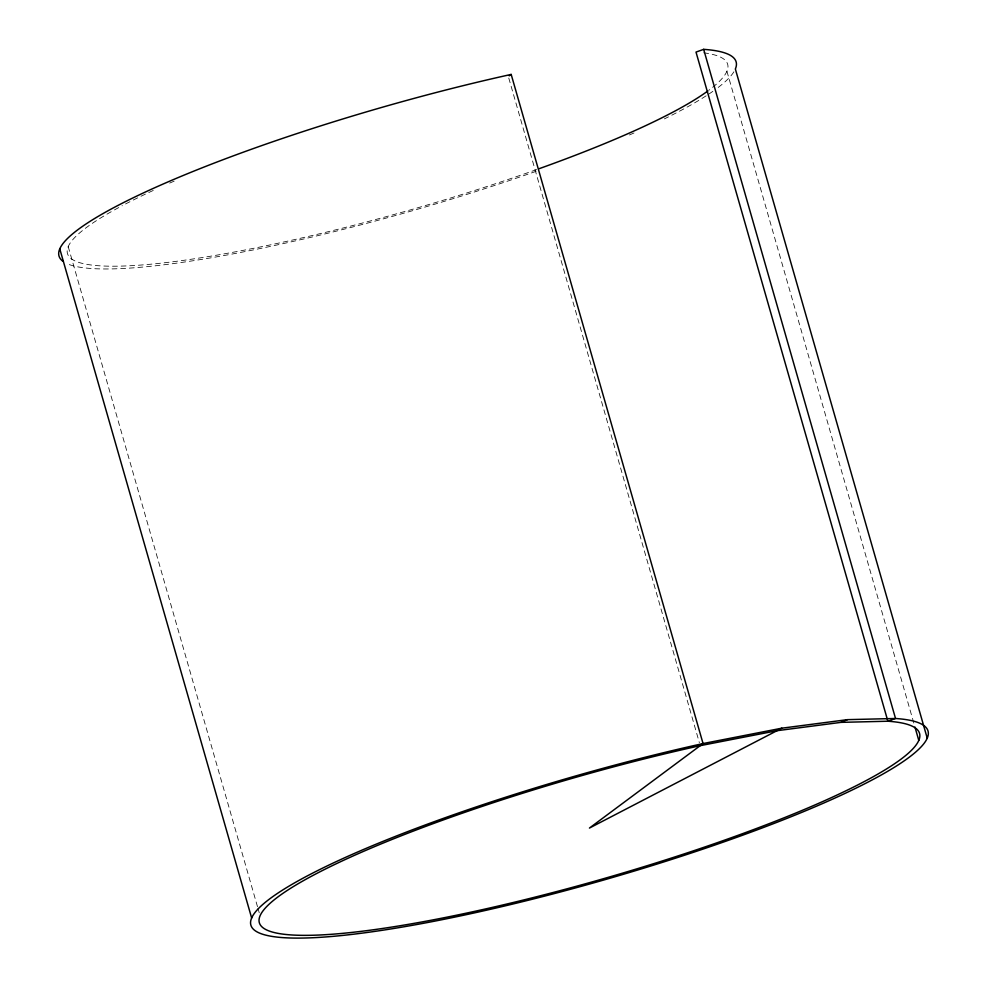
<?xml version="1.0" encoding="UTF-8"?>
<svg xmlns="http://www.w3.org/2000/svg" width="987" height="987" viewBox="0 0 987 987"><rect width="100%" height="100%" fill="white"/><g stroke="black" fill="none" stroke-linecap="round" stroke-linejoin="round"><path stroke-width="0.74" stroke-dasharray="4.93 3.7" d="M726.913 71.249L914.11 724.1M508.761 78.01L699.364 742.705M68.214 246.614L257.545 906.868M257.965 908.348L259.236 912.79M703.706 52.829A343.39 52.533 -16 0 1 708.851 90.236M536.632 169.591A343.39 52.533 -16 0 1 146.866 264.565A343.39 52.533 -16 0 1 122.351 205.641M125.559 203.964A343.39 52.533 -16 0 1 153.762 190.22M169.665 183.101A343.39 52.533 -16 0 1 177.216 179.831M733.859 71.829A352.199 53.878 -16 0 1 716.833 88.472M712.848 91.347A352.199 53.878 -16 0 1 707.321 95.073M706.137 95.825A352.199 53.878 -16 0 1 664.387 118.884M633.962 132.986A352.199 53.878 -16 0 1 626.461 136.243M536.101 171.319A352.199 53.878 -16 0 1 67.054 263.677"/><path stroke-width="1.48" d="M509.28 75.826L511.18 74.42L703.052 743.556L589.436 828.068L781.803 728.196L847.463 719.646L895.53 718.487L703.657 49.35L696.008 52.089L887.881 721.226A343.39 52.533 -16 0 1 649.15 865.081A343.39 52.533 -16 0 1 260.087 915.751A343.39 52.533 -16 0 1 700.202 745.666L777.003 730.701L841.01 722.361L887.881 721.226L895.53 718.487A352.199 53.878 -16 0 1 650.68 866.031A352.199 53.878 -16 0 1 251.648 917.996L59.775 248.86M841.01 722.361L847.463 719.646M781.803 728.196L703.052 743.556A352.199 53.878 -16 0 0 251.648 917.996M927.225 738.14L735.352 69.004A352.199 53.878 -16 0 0 703.657 49.35M914.961 727.061L918.786 740.386M707.876 90.952A343.39 52.533 -16 0 1 539.346 168.617M62.786 261.185A352.199 53.878 -16 0 1 511.18 74.42"/></g></svg>
